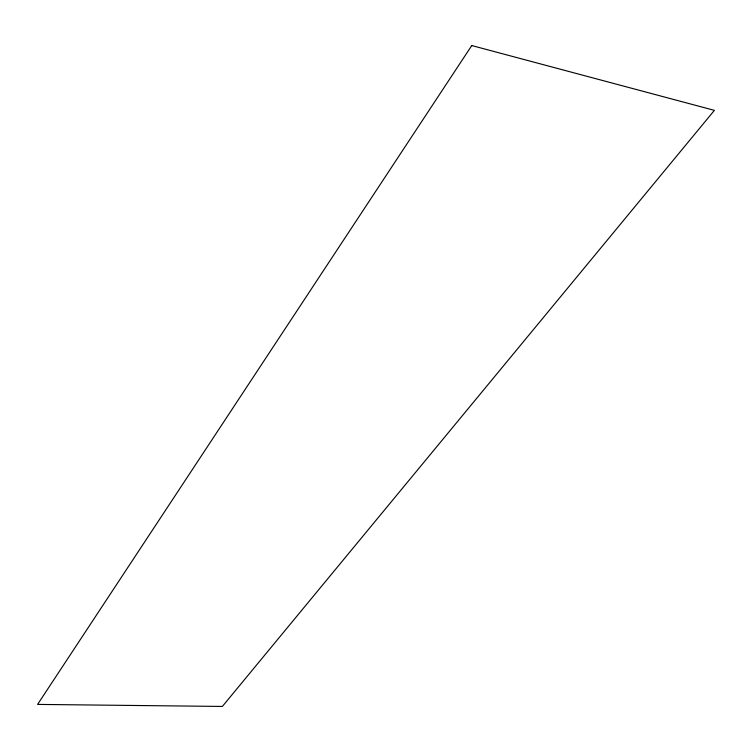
<?xml version="1.0" encoding="UTF-8"?>
<svg xmlns="http://www.w3.org/2000/svg" width="752" height="752" viewBox="0 0 752 752"><rect width="100%" height="100%" fill="white"/><g stroke="black" fill="none" stroke-linecap="round" stroke-linejoin="round"><path stroke-width="1.13" d="M471.758 45.552L37.6 704.408L222.357 706.448L714.4 110.356L471.758 45.552"/></g></svg>
